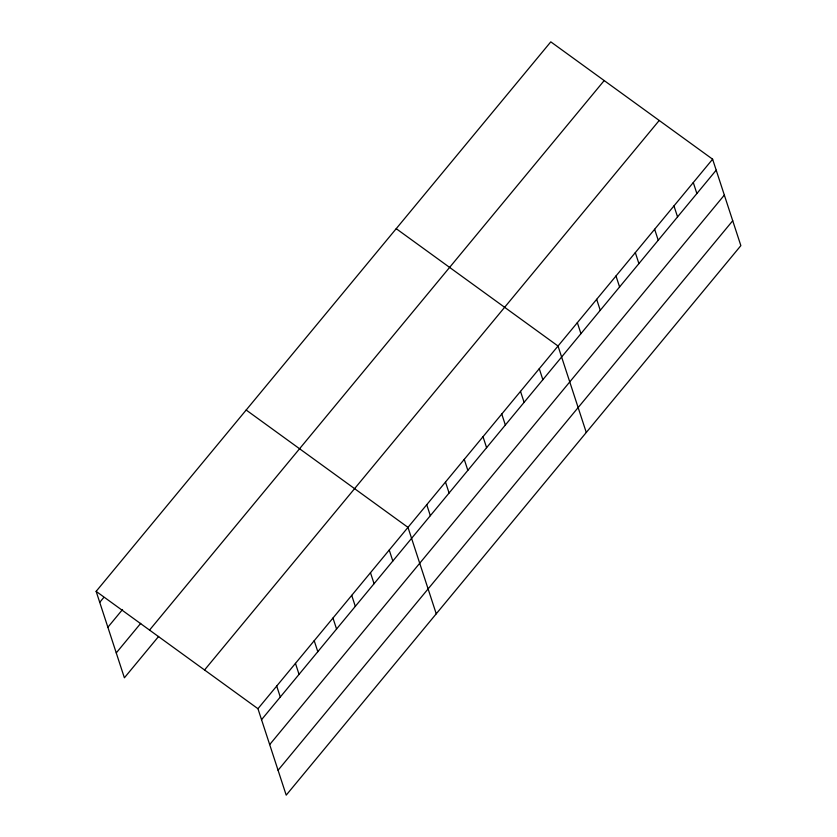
<?xml version="1.0" encoding="UTF-8"?>
<svg xmlns="http://www.w3.org/2000/svg" width="837" height="837" viewBox="0 0 837 837"><rect width="100%" height="100%" fill="white"/><g stroke="black" fill="none" stroke-linecap="round" stroke-linejoin="round"><path stroke-width="1.26" d="M96.14 591.361L550.798 41.85L712.611 159.197L740.86 245.639L286.202 795.15L257.953 708.709L96.14 591.361L124.389 677.803L158.643 636.413M99.729 602.358L103.809 597.43M107.868 627.258L122.547 609.514M116.259 652.902L140.721 623.345M149.541 630.083L604.188 80.572M204.552 669.987L659.211 120.476M257.953 708.709L712.611 159.197M261.542 719.694L716.2 170.183M269.681 744.595L724.34 195.084M278.062 770.249L732.72 220.738M396.215 228.679L558.028 346.026L586.277 432.467M246.172 410.025L407.985 527.373L436.244 613.814M693.287 182.55L696.876 193.546M673.963 205.902L677.551 216.898M654.639 229.254L658.227 240.25M635.314 252.607L638.903 263.603M615.99 275.969L619.589 286.955M596.666 299.322L600.265 310.318M577.342 322.674L580.941 333.67M539.269 368.698L542.857 379.684M520.509 391.36L524.108 402.356M501.761 414.033L505.349 425.029M483.001 436.694L486.6 447.69M464.253 459.367L467.841 470.363M445.493 482.028L449.092 493.024M426.744 504.701L430.333 515.697M389.236 550.035L392.825 561.031M370.477 572.707L374.066 583.692M351.718 595.369L355.317 606.365M332.969 618.041L336.558 629.026M314.21 640.703L317.809 651.699M295.461 663.375L299.05 674.36M276.702 686.037L280.301 697.033"/></g></svg>
